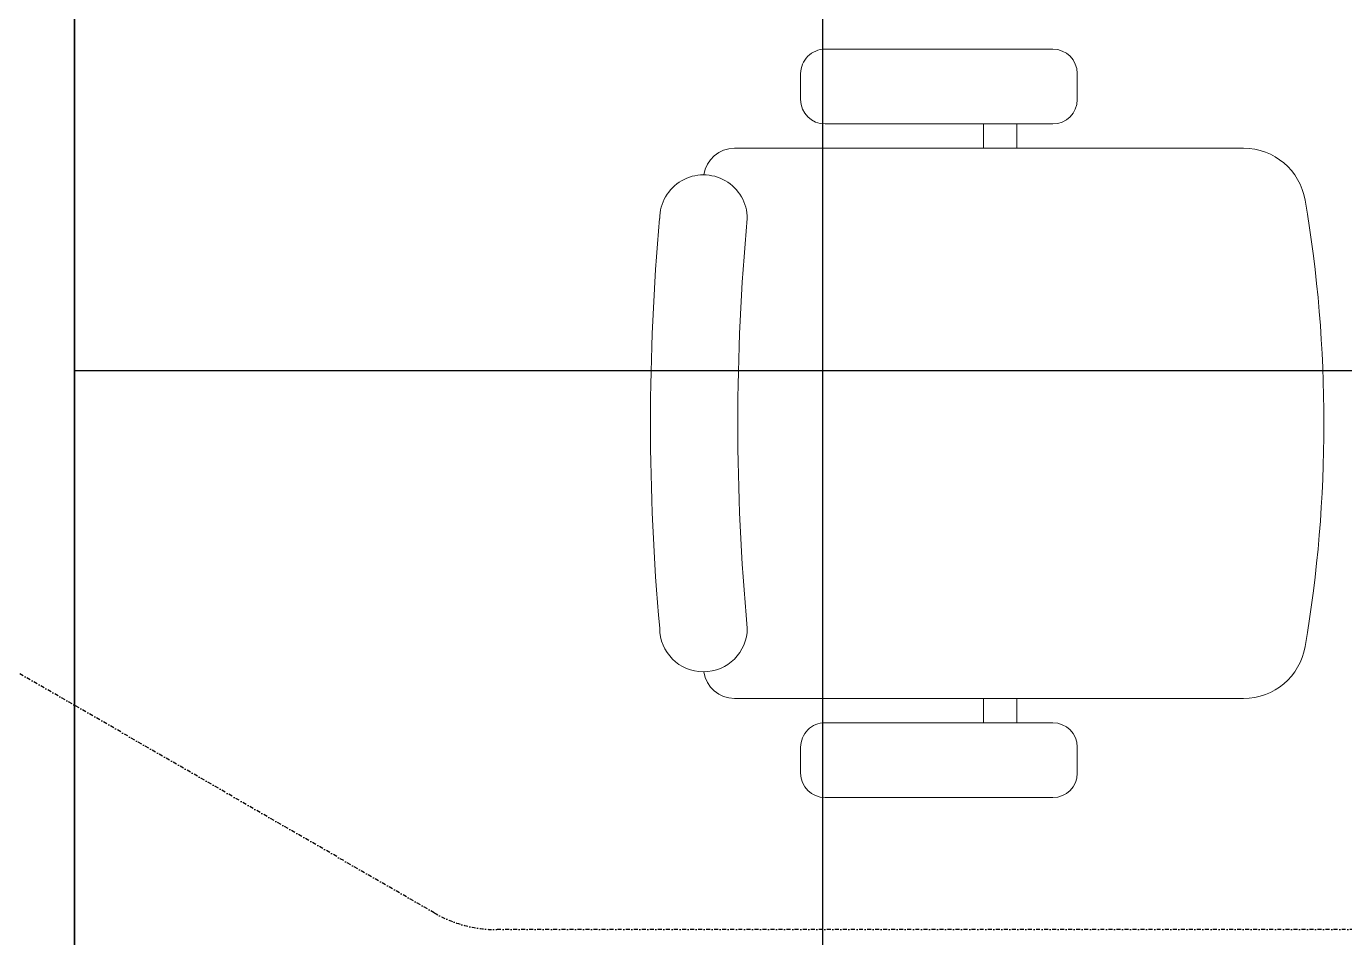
# Model space of a CAD drawing. Extents: x -560814 to 57327, y -29287 to 19916.
# Drawn here: x 44738 to 45794, y -12685 to -11954 of the extents above; entities that cross this region are included whole.
import ezdxf

# ---------------------------------------------------------------- set-up
doc = ezdxf.new("R2010")
doc.units = 0
doc.header["$LTSCALE"] = 0.25
doc.linetypes.add('DASHDOT', pattern=[25.4, 12.7, -6.35, 0, -6.35])
doc.layers.add('01-First Floor$0$FALSE CEILING', color=251, linetype='Continuous')
doc.layers.add('01-First Floor$0$X-WHITE glass', color=255, linetype='Continuous')
for name, color, linetype, lineweight in [('01-First Floor$0$LOADING', 253, 'Continuous', 5), ('01-First Floor$0$NEW Wall', 166, 'Continuous', 5), ('01-First Floor$0$Walls', 251, 'Continuous', 5), ('E-LITE-CLNG-CNDT', 6, 'DASHDOT', 35), ('T-DATA-CLNG-COND', 51, 'DASHDOT', 25)]:
    doc.layers.add(name, color=color, linetype=linetype, lineweight=lineweight)

# ---------------------------------------------------------------- blocks, each defined once
blk = doc.blocks.new('*X241')
at = {"color": 0}
for p, q in [((5, 3), (5, 3)), ((5, 3), (5, 3)), ((5, 3), (5, 3)), ((5, 3), (5, 3)), ((5, 3), (5, 3)), ((5, 3), (5, 3)), ((5, 3), (5, 3)), ((5, 3), (5, 3)), ((5, 3), (5, 3)), ((5, 3), (5, 3)), ((5, 3), (5, 3)), ((5, 3), (5, 3)), ((5, 3), (5, 3)), ((5, 3), (5, 3)), ((5, 3), (5, 3)), ((5, 3), (5, 3)), ((5, 3), (5, 3)), ((5, 3), (5, 3)), ((5, 3), (5, 3)), ((5, 3), (5, 3)), ((5, 3), (5, 3)), ((5, 3), (5, 3)), ((5, 3), (5, 3)), ((5, 3), (5, 3)), ((5, 3), (5, 3)), ((5, 3), (5, 3)), ((5, 3), (5, 3)), ((5, 3), (5, 3)), ((5, 3), (5, 3)), ((5, 3), (5, 3)), ((5, 3), (5, 3)), ((5, 3), (5, 3)), ((5, 3), (5, 3)), ((5, 3), (5, 3)), ((5, 3), (5, 3)), ((5, 3), (5, 3)), ((5, 3), (5, 3)), ((5, 3), (5, 3)), ((5, 3), (5, 3)), ((5, 3), (5, 3)), ((5, 3), (5, 3)), ((5, 3), (5, 3)), ((5, 3), (5, 3)), ((5, 3), (5, 3)), ((5, 3), (5, 3)), ((5, 3), (5, 3)), ((5, 3), (5, 3)), ((5, 3), (5, 3)), ((5, 3), (5, 3)), ((5, 3), (5, 3)), ((5, 3), (5, 3)), ((5, 3), (5, 3)), ((5, 3), (5, 3)), ((5, 3), (5, 3)), ((5, 3), (5, 3)), ((5, 3), (5, 3)), ((5, 3), (5, 3)), ((5, 3), (5, 3)), ((5, 3), (5, 3)), ((5, 3), (5, 3)), ((5, 3), (5, 3)), ((5, 3), (5, 3)), ((5, 3), (5, 3)), ((5, 3), (5, 3)), ((5, 3), (5, 3)), ((5, 3), (5, 3)), ((6, 3), (5, 3)), ((5, 3), (5, 3)), ((6, 3), (5, 3)), ((5, 3), (5, 3)), ((6, 3), (5, 3)), ((5, 3), (5, 3)), ((6, 3), (5, 3)), ((5, 3), (5, 3)), ((5, 3), (5, 3)), ((5, 3), (5, 3)), ((5, 3), (5, 3)), ((5, 3), (5, 3)), ((5, 3), (5, 3)), ((5, 3), (5, 3)), ((5, 3), (5, 3)), ((5, 3), (5, 3)), ((5, 3), (5, 3)), ((5, 3), (5, 3)), ((5, 3), (5, 3)), ((5, 3), (5, 3)), ((5, 3), (5, 3)), ((5, 3), (5, 3)), ((5, 3), (5, 3)), ((5, 3), (5, 3)), ((5, 3), (5, 3)), ((5, 3), (5, 3)), ((5, 3), (5, 3)), ((5, 3), (5, 3)), ((5, 3), (5, 3)), ((5, 3), (5, 3)), ((6, 3), (6, 3)), ((6, 3), (6, 3)), ((6, 3), (6, 3)), ((6, 3), (6, 3)), ((6, 3), (6, 3)), ((6, 3), (6, 3)), ((6, 3), (6, 3)), ((6, 3), (6, 3)), ((6, 3), (6, 3)), ((6, 3), (6, 3)), ((6, 3), (6, 3)), ((6, 3), (6, 3)), ((6, 3), (6, 3)), ((6, 3), (6, 3)), ((6, 3), (6, 3)), ((6, 3), (6, 3)), ((6, 3), (6, 3)), ((6, 3), (6, 3)), ((6, 3), (6, 3)), ((6, 3), (6, 3)), ((6, 3), (6, 3)), ((6, 3), (6, 3)), ((6, 3), (6, 3)), ((6, 3), (6, 3)), ((6, 3), (6, 3)), ((6, 3), (6, 3)), ((6, 3), (6, 3)), ((6, 3), (6, 3)), ((6, 3), (6, 3)), ((6, 3), (6, 3)), ((6, 3), (6, 3)), ((6, 3), (6, 3)), ((6, 3), (6, 3)), ((6, 3), (6, 3)), ((6, 3), (6, 3)), ((6, 3), (6, 3)), ((6, 3), (6, 3)), ((6, 3), (6, 3)), ((6, 3), (6, 3)), ((6, 3), (6, 3)), ((6, 3), (6, 3)), ((6, 3), (6, 3)), ((6, 3), (6, 3)), ((6, 3), (6, 3)), ((6, 3), (6, 3)), ((6, 3), (6, 3)), ((6, 3), (6, 3)), ((6, 3), (6, 3)), ((6, 3), (6, 3)), ((6, 3), (6, 3)), ((6, 3), (6, 3)), ((6, 3), (6, 3)), ((6, 3), (6, 3)), ((6, 3), (6, 3)), ((6, 3), (6, 3)), ((6, 3), (6, 3)), ((6, 3), (6, 3)), ((6, 3), (6, 3)), ((6, 3), (6, 3)), ((6, 3), (6, 3)), ((6, 3), (6, 3)), ((6, 3), (6, 3)), ((6, 3), (6, 3)), ((6, 3), (6, 3)), ((6, 3), (6, 3)), ((6, 3), (6, 3)), ((6, 3), (6, 3)), ((6, 3), (6, 3)), ((6, 3), (6, 3)), ((6, 3), (6, 3)), ((6, 3), (6, 3)), ((6, 3), (6, 3)), ((6, 3), (6, 3)), ((6, 3), (6, 3)), ((6, 3), (6, 3)), ((6, 3), (6, 3)), ((6, 3), (6, 3)), ((6, 3), (6, 3)), ((6, 3), (6, 3)), ((6, 3), (6, 3)), ((6, 3), (6, 3)), ((6, 3), (6, 3)), ((6, 3), (6, 3)), ((6, 3), (6, 3)), ((6, 3), (6, 3)), ((6, 3), (6, 3)), ((6, 3), (6, 3)), ((6, 3), (6, 3)), ((6, 3), (6, 3)), ((6, 3), (6, 3)), ((6, 3), (6, 3)), ((6, 3), (6, 3)), ((6, 3), (6, 3)), ((6, 3), (6, 3)), ((6, 3), (6, 3)), ((6, 3), (6, 3)), ((6, 3), (6, 3)), ((6, 3), (6, 3)), ((6, 3), (6, 3)), ((6, 3), (6, 3)), ((6, 3), (6, 3)), ((6, 3), (6, 3)), ((6, 3), (6, 3)), ((6, 3), (6, 3)), ((6, 3), (6, 3)), ((6, 3), (6, 3)), ((6, 3), (6, 3)), ((6, 3), (6, 3)), ((6, 3), (6, 3)), ((6, 3), (6, 3)), ((6, 3), (6, 3)), ((6, 3), (6, 3)), ((6, 3), (6, 3)), ((6, 3), (6, 3)), ((6, 3), (6, 3)), ((6, 3), (6, 3)), ((6, 3), (6, 3)), ((6, 3), (6, 3)), ((6, 3), (6, 3)), ((6, 3), (6, 3)), ((6, 3), (6, 3)), ((6, 3), (6, 3)), ((6, 3), (6, 3)), ((6, 3), (6, 3)), ((6, 3), (6, 3)), ((6, 3), (6, 3)), ((6, 3), (6, 3)), ((6, 3), (6, 3)), ((6, 3), (6, 3)), ((6, 3), (6, 3)), ((6, 3), (6, 3)), ((6, 3), (6, 3)), ((6, 3), (6, 3)), ((6, 3), (6, 3)), ((6, 3), (6, 3)), ((6, 3), (6, 3)), ((6, 3), (6, 3)), ((6, 3), (6, 3)), ((6, 3), (6, 3)), ((6, 3), (6, 3)), ((6, 3), (6, 3)), ((6, 3), (6, 3)), ((6, 3), (6, 3)), ((6, 3), (6, 3)), ((6, 3), (6, 3)), ((6, 3), (6, 3)), ((6, 3), (6, 3)), ((6, 3), (6, 3)), ((6, 3), (6, 3)), ((6, 3), (6, 3)), ((6, 3), (6, 3)), ((6, 3), (6, 3)), ((6, 3), (6, 3)), ((6, 3), (6, 3)), ((6, 3), (6, 3)), ((6, 3), (6, 3)), ((6, 3), (6, 3)), ((6, 3), (6, 3)), ((6, 3), (6, 3)), ((6, 3), (6, 3)), ((6, 3), (6, 3)), ((6, 3), (6, 3)), ((6, 3), (6, 3)), ((6, 3), (6, 3)), ((6, 3), (6, 3)), ((6, 3), (6, 3)), ((6, 3), (6, 3)), ((6, 3), (6, 3)), ((6, 3), (6, 3)), ((6, 3), (6, 3)), ((6, 3), (6, 3)), ((6, 3), (6, 3)), ((6, 3), (6, 3)), ((6, 3), (6, 3)), ((6, 3), (6, 3)), ((6, 3), (6, 3)), ((6, 3), (6, 3)), ((6, 3), (6, 3)), ((6, 3), (6, 3)), ((6, 3), (6, 3)), ((6, 3), (6, 3)), ((6, 3), (6, 3)), ((6, 3), (6, 3)), ((6, 3), (6, 3)), ((6, 3), (6, 3)), ((6, 3), (6, 3)), ((6, 3), (6, 3)), ((6, 3), (6, 3)), ((6, 3), (6, 3)), ((6, 3), (6, 3)), ((6, 3), (6, 3)), ((6, 3), (6, 3)), ((6, 3), (6, 3)), ((6, 3), (6, 3)), ((6, 3), (6, 3)), ((6, 3), (6, 3)), ((6, 3), (6, 3)), ((6, 3), (6, 3)), ((6, 3), (6, 3)), ((6, 3), (6, 3)), ((6, 3), (6, 3)), ((6, 3), (6, 3)), ((6, 3), (6, 3)), ((6, 3), (6, 3)), ((6, 3), (5, 3)), ((6, 3), (5, 3)), ((6, 3), (5, 3)), ((6, 3), (5, 3)), ((6, 3), (5, 3)), ((6, 3), (6, 3)), ((6, 3), (6, 3)), ((6, 3), (6, 3)), ((6, 3), (6, 3)), ((6, 3), (6, 3)), ((6, 3), (6, 3)), ((6, 3), (6, 3)), ((6, 3), (6, 3)), ((6, 3), (6, 3)), ((6, 3), (6, 3)), ((6, 3), (6, 3)), ((6, 3), (6, 3)), ((6, 3), (6, 3)), ((6, 3), (6, 3)), ((6, 3), (6, 3)), ((6, 3), (6, 3)), ((6, 3), (6, 3)), ((6, 3), (6, 3)), ((6, 3), (6, 3)), ((6, 3), (6, 3)), ((6, 3), (6, 3)), ((6, 3), (6, 3)), ((6, 3), (6, 3)), ((6, 3), (6, 3)), ((6, 3), (6, 3)), ((6, 3), (6, 3)), ((6, 3), (6, 3)), ((6, 3), (6, 3)), ((6, 3), (6, 3)), ((6, 3), (6, 3)), ((6, 3), (6, 3)), ((6, 3), (6, 3)), ((6, 3), (6, 3)), ((6, 3), (6, 3)), ((6, 3), (6, 3)), ((6, 3), (6, 3)), ((6, 3), (6, 3)), ((6, 3), (6, 3)), ((6, 3), (6, 3)), ((6, 3), (6, 3)), ((6, 3), (6, 3)), ((6, 3), (6, 3)), ((6, 3), (6, 3)), ((6, 3), (6, 3)), ((6, 3), (6, 3)), ((6, 3), (6, 3)), ((6, 3), (6, 3)), ((6, 3), (6, 3)), ((6, 3), (6, 3)), ((6, 3), (6, 3)), ((6, 3), (6, 3)), ((6, 3), (6, 3)), ((6, 3), (6, 3)), ((6, 3), (6, 3)), ((6, 3), (6, 3)), ((6, 3), (6, 3)), ((6, 3), (6, 3)), ((6, 3), (6, 3)), ((6, 3), (6, 3)), ((6, 3), (6, 3)), ((6, 3), (6, 3)), ((6, 3), (6, 3)), ((6, 3), (6, 3)), ((6, 3), (6, 3)), ((6, 3), (6, 3)), ((6, 3), (6, 3)), ((6, 3), (6, 3)), ((6, 3), (6, 3)), ((6, 3), (6, 3)), ((6, 3), (6, 3)), ((6, 3), (6, 3)), ((6, 3), (6, 3)), ((6, 3), (6, 3)), ((6, 3), (6, 3)), ((6, 3), (6, 3)), ((6, 3), (6, 3)), ((6, 3), (6, 3)), ((6, 3), (6, 3)), ((6, 3), (6, 3)), ((6, 3), (6, 3)), ((6, 3), (6, 3)), ((6, 3), (6, 3)), ((6, 3), (6, 3)), ((6, 3), (6, 3)), ((6, 3), (6, 3)), ((6, 3), (6, 3)), ((6, 3), (6, 3)), ((6, 3), (6, 3)), ((6, 3), (6, 3)), ((6, 3), (6, 3)), ((6, 3), (6, 3)), ((6, 3), (6, 3)), ((6, 3), (6, 3)), ((6, 3), (6, 3)), ((6, 3), (6, 3)), ((6, 3), (6, 3)), ((6, 3), (6, 3)), ((6, 3), (6, 3)), ((6, 3), (6, 3)), ((6, 3), (6, 3)), ((6, 3), (6, 3)), ((6, 3), (6, 3)), ((6, 3), (6, 3)), ((6, 3), (6, 3)), ((6, 3), (6, 3)), ((6, 3), (6, 3)), ((6, 3), (6, 3)), ((6, 3), (6, 3)), ((6, 3), (6, 3)), ((6, 3), (6, 3)), ((6, 3), (6, 3)), ((6, 3), (6, 3)), ((6, 3), (6, 3)), ((6, 3), (6, 3)), ((6, 3), (6, 3)), ((6, 3), (6, 3)), ((6, 3), (6, 3)), ((6, 3), (6, 3)), ((6, 3), (6, 3)), ((6, 3), (6, 3)), ((6, 3), (6, 3)), ((6, 3), (6, 3)), ((6, 3), (6, 3)), ((6, 3), (6, 3)), ((6, 3), (6, 3)), ((6, 3), (6, 3)), ((6, 3), (6, 3)), ((6, 3), (6, 3)), ((6, 3), (6, 3)), ((6, 3), (6, 3)), ((6, 3), (6, 3)), ((6, 3), (6, 3)), ((6, 3), (6, 3)), ((6, 3), (6, 3)), ((6, 3), (6, 3)), ((6, 3), (6, 3)), ((6, 3), (6, 3)), ((6, 3), (6, 3)), ((6, 3), (6, 3)), ((6, 3), (6, 3)), ((6, 3), (6, 3)), ((6, 3), (6, 3)), ((6, 3), (6, 3)), ((6, 3), (6, 3)), ((6, 3), (6, 3)), ((6, 3), (6, 3)), ((6, 3), (6, 3)), ((6, 3), (6, 3)), ((6, 3), (6, 3)), ((6, 3), (6, 3)), ((6, 3), (6, 3)), ((6, 3), (6, 3)), ((6, 3), (6, 3)), ((6, 3), (6, 3)), ((6, 3), (6, 3)), ((6, 3), (6, 3)), ((6, 3), (6, 3)), ((6, 3), (6, 3)), ((6, 3), (6, 3)), ((6, 3), (6, 3)), ((6, 3), (6, 3)), ((6, 3), (6, 3)), ((6, 3), (6, 3)), ((6, 3), (6, 3)), ((6, 3), (6, 3)), ((6, 3), (6, 3)), ((6, 3), (6, 3)), ((6, 3), (6, 3)), ((6, 3), (6, 3)), ((6, 3), (6, 3)), ((6, 3), (6, 3)), ((6, 3), (6, 3)), ((6, 3), (6, 3)), ((6, 3), (6, 3)), ((6, 3), (6, 3)), ((6, 3), (6, 3)), ((6, 3), (6, 3)), ((6, 3), (6, 3)), ((6, 3), (6, 3)), ((6, 3), (6, 3)), ((6, 3), (6, 3)), ((6, 3), (6, 3)), ((6, 3), (6, 3)), ((6, 3), (6, 3)), ((6, 3), (6, 3)), ((6, 3), (6, 3)), ((6, 3), (6, 3)), ((6, 3), (6, 3)), ((6, 3), (6, 3)), ((6, 3), (6, 3)), ((6, 3), (6, 3)), ((6, 3), (6, 3)), ((6, 3), (6, 3)), ((6, 3), (6, 3)), ((6, 3), (6, 3)), ((6, 3), (6, 3)), ((6, 3), (6, 3)), ((6, 3), (6, 3)), ((6, 3), (6, 3)), ((6, 3), (6, 3)), ((6, 3), (6, 3)), ((6, 3), (6, 3)), ((6, 3), (6, 3)), ((6, 3), (6, 3)), ((6, 3), (6, 3)), ((6, 3), (6, 3)), ((6, 3), (6, 3)), ((6, 3), (6, 3)), ((6, 3), (6, 3)), ((6, 3), (6, 3)), ((6, 3), (6, 3)), ((6, 3), (6, 3)), ((6, 3), (6, 3)), ((6, 3), (6, 3)), ((6, 3), (6, 3)), ((6, 3), (6, 3)), ((6, 3), (6, 3)), ((6, 3), (6, 3)), ((6, 3), (6, 3)), ((6, 3), (6, 3)), ((6, 3), (6, 3)), ((6, 3), (6, 3)), ((6, 3), (6, 3)), ((6, 3), (6, 3)), ((6, 3), (6, 3)), ((6, 3), (6, 3)), ((6, 3), (6, 3)), ((6, 3), (6, 3)), ((6, 3), (6, 3)), ((6, 3), (6, 3)), ((6, 3), (6, 3)), ((6, 3), (6, 3)), ((6, 3), (6, 3)), ((6, 3), (6, 3)), ((6, 3), (6, 3)), ((6, 3), (6, 3)), ((6, 3), (6, 3)), ((6, 3), (6, 3)), ((6, 3), (6, 3)), ((6, 3), (6, 3)), ((6, 3), (6, 3)), ((6, 3), (6, 3)), ((6, 3), (6, 3)), ((6, 3), (6, 3)), ((6, 3), (6, 3)), ((6, 3), (6, 3)), ((6, 3), (6, 3)), ((6, 3), (6, 3)), ((6, 3), (6, 3)), ((6, 3), (6, 3)), ((6, 3), (6, 3)), ((6, 3), (6, 3)), ((6, 3), (6, 3)), ((6, 3), (6, 3)), ((6, 3), (6, 3)), ((6, 3), (6, 3)), ((6, 3), (6, 3)), ((6, 3), (6, 3)), ((6, 3), (6, 3)), ((6, 3), (6, 3)), ((6, 3), (6, 3)), ((6, 3), (6, 3)), ((6, 3), (6, 3)), ((6, 3), (6, 3)), ((6, 3), (6, 3)), ((6, 3), (6, 3)), ((6, 3), (6, 3)), ((6, 3), (6, 3)), ((6, 3), (6, 3)), ((6, 3), (6, 3)), ((6, 3), (6, 3)), ((6, 3), (6, 3)), ((6, 3), (6, 3)), ((6, 3), (6, 3)), ((6, 3), (6, 3)), ((6, 3), (6, 3)), ((6, 3), (6, 3)), ((6, 3), (6, 3)), ((6, 3), (6, 3)), ((6, 3), (6, 3)), ((6, 3), (6, 3)), ((6, 3), (6, 3)), ((6, 3), (6, 3)), ((6, 3), (6, 3)), ((6, 3), (6, 3)), ((6, 3), (6, 3)), ((6, 3), (6, 3)), ((6, 3), (6, 3)), ((6, 3), (6, 3)), ((6, 3), (6, 3)), ((6, 3), (6, 3)), ((6, 3), (6, 3)), ((6, 3), (6, 3)), ((6, 3), (6, 3)), ((6, 3), (6, 3)), ((6, 3), (6, 3)), ((6, 3), (6, 3)), ((6, 3), (6, 3)), ((6, 3), (6, 3)), ((6, 3), (6, 3)), ((6, 3), (6, 3)), ((6, 3), (6, 3)), ((6, 3), (6, 3)), ((6, 3), (6, 3)), ((6, 3), (6, 3)), ((6, 3), (6, 3)), ((6, 3), (6, 3)), ((6, 3), (6, 3)), ((6, 3), (6, 3)), ((6, 3), (6, 3)), ((6, 3), (6, 3)), ((6, 3), (6, 3)), ((6, 3), (6, 3)), ((6, 3), (6, 3)), ((6, 3), (6, 3)), ((6, 3), (6, 3)), ((6, 3), (6, 3))]:
    blk.add_line(p, q, dxfattribs=at)
blk = doc.blocks.new('*X242')
at = {"color": 0}
for p, q in [((13, 1), (13, 1)), ((13, 1), (13, 1)), ((13, 1), (13, 1)), ((13, 1), (13, 1)), ((13, 1), (13, 1)), ((13, 1), (13, 1)), ((13, 1), (13, 1)), ((13, 1), (13, 1)), ((13, 1), (13, 1)), ((13, 1), (13, 1)), ((13, 1), (13, 1)), ((13, 1), (13, 1)), ((13, 1), (13, 1)), ((13, 1), (13, 1)), ((13, 1), (13, 1)), ((13, 1), (14, 1)), ((13, 1), (14, 1)), ((13, 1), (14, 1)), ((13, 1), (13, 1)), ((13, 1), (13, 1)), ((13, 1), (13, 1)), ((13, 1), (13, 1)), ((13, 1), (13, 1)), ((13, 1), (13, 1)), ((13, 1), (13, 1)), ((13, 1), (13, 1)), ((13, 1), (13, 1)), ((13, 1), (13, 1)), ((13, 1), (13, 1)), ((13, 1), (13, 1)), ((13, 1), (13, 1)), ((13, 1), (13, 1)), ((13, 1), (13, 1)), ((13, 1), (13, 1)), ((13, 1), (13, 1)), ((13, 1), (13, 1)), ((13, 1), (13, 1)), ((13, 1), (13, 1)), ((13, 1), (13, 1)), ((13, 1), (13, 1)), ((13, 1), (13, 1)), ((13, 1), (13, 1)), ((13, 1), (13, 1)), ((13, 1), (13, 1)), ((13, 1), (13, 1)), ((13, 1), (13, 1)), ((13, 1), (13, 1)), ((13, 1), (13, 1)), ((13, 1), (13, 1)), ((13, 1), (13, 1)), ((13, 1), (13, 1)), ((13, 1), (13, 1)), ((13, 1), (13, 1)), ((13, 1), (13, 1)), ((13, 1), (13, 1)), ((13, 1), (13, 1)), ((13, 1), (13, 1)), ((13, 1), (13, 1)), ((13, 1), (13, 1)), ((13, 1), (13, 1)), ((13, 1), (13, 1)), ((13, 1), (13, 1)), ((13, 1), (13, 1)), ((13, 1), (13, 1)), ((13, 1), (13, 1)), ((13, 1), (13, 1)), ((13, 1), (13, 1)), ((13, 1), (13, 1)), ((13, 1), (13, 1)), ((13, 1), (13, 1)), ((13, 1), (13, 1)), ((13, 1), (13, 1)), ((13, 1), (13, 1)), ((13, 1), (13, 1)), ((13, 1), (13, 1)), ((13, 1), (13, 1)), ((13, 1), (13, 1)), ((13, 1), (13, 1)), ((13, 1), (13, 1)), ((13, 1), (13, 1)), ((13, 1), (13, 1)), ((13, 1), (13, 1)), ((13, 1), (13, 1)), ((13, 1), (13, 1)), ((13, 1), (13, 1)), ((13, 1), (13, 1)), ((13, 1), (13, 1)), ((13, 1), (13, 1)), ((13, 1), (13, 1)), ((13, 1), (13, 1)), ((13, 1), (13, 1)), ((13, 1), (13, 1)), ((13, 1), (13, 1)), ((13, 1), (13, 1)), ((13, 1), (13, 1)), ((13, 1), (13, 1)), ((13, 1), (13, 1)), ((13, 1), (13, 1)), ((13, 1), (13, 1)), ((13, 1), (13, 1)), ((13, 1), (13, 1)), ((13, 1), (13, 1)), ((13, 1), (13, 1)), ((13, 1), (13, 1)), ((13, 1), (13, 1)), ((13, 1), (13, 1)), ((13, 1), (13, 1)), ((13, 1), (13, 1)), ((13, 1), (13, 1)), ((13, 1), (13, 1)), ((13, 1), (13, 1)), ((13, 1), (13, 1)), ((13, 1), (13, 1)), ((13, 1), (13, 1)), ((13, 1), (13, 1)), ((13, 1), (13, 1)), ((13, 1), (13, 1)), ((13, 1), (13, 1)), ((13, 1), (13, 1)), ((13, 1), (13, 1)), ((13, 1), (13, 1)), ((13, 1), (13, 1)), ((13, 1), (13, 1)), ((13, 1), (14, 1)), ((13, 0), (13, 0)), ((13, 0), (13, 0)), ((13, 0), (13, 0)), ((13, 0), (13, 0)), ((13, 0), (13, 0)), ((13, 0), (13, 0)), ((13, 0), (13, 0)), ((13, 0), (13, 0)), ((13, 0), (13, 0)), ((13, 0), (13, 0)), ((13, 0), (13, 0)), ((13, 0), (13, 0)), ((13, 0), (13, 0)), ((13, 0), (13, 0)), ((13, 0), (13, 0)), ((13, 0), (13, 0)), ((13, 0), (13, 0)), ((13, 0), (13, 0)), ((13, 0), (13, 0)), ((13, 0), (13, 0)), ((13, 0), (13, 0)), ((13, 0), (13, 0)), ((13, 0), (13, 0)), ((13, 0), (13, 0)), ((13, 0), (13, 0)), ((13, 0), (13, 0)), ((13, 0), (13, 0)), ((13, 0), (13, 0)), ((13, 0), (13, 0)), ((13, 0), (13, 0)), ((13, 0), (13, 0)), ((13, 0), (13, 0)), ((13, 0), (13, 0)), ((13, 0), (13, 0)), ((13, 0), (13, 0)), ((13, 0), (13, 0)), ((13, 0), (13, 0)), ((13, 0), (13, 0)), ((13, 0), (13, 0)), ((13, 0), (13, 0)), ((13, 0), (13, 0)), ((13, 0), (13, 0)), ((13, 0), (13, 0)), ((13, 0), (13, 0)), ((13, 0), (13, 0)), ((13, 0), (13, 0)), ((13, 0), (13, 0)), ((13, 0), (13, 0)), ((13, 0), (14, 0)), ((13, 0), (14, 0)), ((13, 0), (13, 0)), ((13, 0), (14, 0)), ((14, 1), (14, 1)), ((14, 1), (14, 1)), ((14, 1), (14, 1)), ((14, 1), (14, 1)), ((14, 1), (14, 1)), ((14, 1), (14, 1)), ((14, 1), (14, 1)), ((14, 1), (14, 1)), ((14, 1), (14, 1)), ((14, 1), (14, 1)), ((14, 1), (14, 1)), ((14, 1), (14, 1)), ((14, 1), (14, 1)), ((14, 1), (14, 1)), ((14, 1), (14, 1)), ((14, 1), (14, 1)), ((14, 1), (14, 1)), ((14, 1), (14, 1)), ((14, 1), (14, 1)), ((14, 1), (14, 1)), ((14, 1), (14, 1)), ((14, 1), (14, 1)), ((14, 1), (14, 1)), ((14, 1), (14, 1)), ((14, 1), (14, 1)), ((14, 1), (14, 1)), ((14, 1), (14, 1)), ((14, 1), (14, 1)), ((14, 1), (14, 1)), ((14, 1), (14, 1)), ((14, 1), (14, 1)), ((14, 1), (14, 1)), ((14, 1), (14, 1)), ((14, 1), (14, 1)), ((14, 1), (14, 1)), ((14, 1), (14, 1)), ((14, 1), (14, 1)), ((14, 1), (14, 1)), ((14, 1), (14, 1)), ((14, 1), (14, 1)), ((14, 1), (14, 1)), ((14, 1), (14, 1)), ((14, 1), (14, 1)), ((14, 1), (14, 1)), ((14, 1), (14, 1)), ((14, 1), (14, 1)), ((14, 1), (14, 1)), ((14, 1), (14, 1)), ((14, 1), (14, 1)), ((14, 1), (14, 1)), ((14, 1), (14, 1)), ((14, 1), (14, 1)), ((14, 1), (14, 1)), ((14, 1), (14, 1)), ((14, 1), (14, 1)), ((14, 1), (14, 1)), ((14, 1), (14, 1)), ((14, 1), (14, 1)), ((14, 1), (14, 1)), ((14, 1), (14, 1)), ((14, 1), (14, 1)), ((14, 1), (14, 1)), ((14, 1), (14, 1)), ((14, 1), (14, 1)), ((14, 1), (14, 1)), ((14, 1), (14, 1)), ((14, 1), (14, 1)), ((14, 1), (14, 1)), ((14, 1), (14, 1)), ((14, 1), (14, 1)), ((14, 1), (14, 1)), ((14, 1), (14, 1)), ((14, 1), (14, 1)), ((14, 1), (14, 1)), ((14, 1), (14, 1)), ((14, 1), (14, 1)), ((14, 1), (14, 1)), ((14, 1), (14, 1)), ((14, 1), (14, 1)), ((14, 1), (14, 1)), ((14, 1), (14, 1)), ((14, 1), (14, 1)), ((14, 1), (14, 1)), ((14, 1), (14, 1)), ((14, 1), (14, 1)), ((14, 1), (14, 1)), ((14, 1), (14, 1)), ((14, 1), (14, 1)), ((14, 1), (14, 1)), ((14, 1), (14, 1)), ((14, 1), (14, 1)), ((14, 1), (14, 1)), ((14, 1), (14, 1)), ((14, 1), (14, 1)), ((14, 0), (14, 0)), ((14, 0), (14, 0)), ((14, 0), (14, 0)), ((14, 0), (14, 0)), ((14, 0), (14, 0)), ((14, 0), (14, 0)), ((14, 0), (14, 0)), ((14, 0), (14, 0)), ((14, 0), (14, 0)), ((14, 0), (14, 0)), ((14, 0), (14, 0)), ((14, 0), (14, 0)), ((14, 0), (14, 0)), ((14, 0), (14, 0)), ((14, 0), (14, 0)), ((14, 0), (14, 0)), ((14, 0), (14, 0)), ((14, 0), (14, 0)), ((14, 0), (14, 0)), ((14, 0), (14, 0)), ((14, 0), (14, 0)), ((14, 0), (14, 0)), ((14, 0), (14, 0)), ((14, 0), (14, 0)), ((14, 0), (14, 0)), ((14, 0), (14, 0)), ((14, 0), (14, 0)), ((14, 0), (14, 0)), ((14, 0), (14, 0)), ((14, 0), (14, 0)), ((14, 0), (14, 0)), ((14, 0), (14, 0)), ((14, 0), (14, 0)), ((14, 0), (14, 0)), ((14, 0), (14, 0)), ((14, 0), (14, 0)), ((14, 0), (14, 0)), ((14, 0), (14, 0)), ((14, 0), (14, 0)), ((14, 0), (14, 0)), ((14, 0), (14, 0)), ((14, 0), (14, 0)), ((14, 0), (14, 0)), ((14, 0), (14, 0)), ((14, 0), (14, 0)), ((14, 0), (14, 0)), ((14, 0), (14, 0)), ((14, 0), (14, 0)), ((13, 0), (13, 0)), ((13, 0), (14, 0)), ((13, 0), (13, 0)), ((13, 0), (14, 0)), ((13, 0), (13, 0)), ((13, 0), (14, 0)), ((13, 0), (13, 0)), ((13, 0), (13, 0)), ((13, 0), (13, 0)), ((13, 0), (13, 0)), ((13, 0), (14, 0)), ((13, 0), (13, 0)), ((13, 0), (14, 0)), ((13, 0), (13, 0)), ((13, 0), (14, 0)), ((13, 0), (13, 0)), ((13, 0), (14, 0)), ((13, 0), (13, 0)), ((13, 0), (14, 0)), ((13, 0), (13, 0)), ((13, 0), (14, 0)), ((13, 0), (13, 0)), ((13, 0), (14, 0)), ((13, 0), (13, 0)), ((13, 0), (13, 0)), ((13, 0), (13, 0)), ((13, 0), (14, 0)), ((13, 0), (13, 0)), ((13, 0), (14, 0)), ((13, 0), (13, 0)), ((13, 0), (14, 0)), ((13, 0), (13, 0)), ((13, 0), (14, 0)), ((13, 0), (13, 0)), ((13, 0), (13, 0)), ((13, 0), (13, 0)), ((13, 0), (13, 0)), ((13, 0), (13, 0)), ((13, 0), (13, 0)), ((13, 0), (13, 0)), ((13, 0), (13, 0)), ((13, 0), (13, 0)), ((13, 0), (13, 0)), ((13, 0), (13, 0)), ((13, 0), (13, 0)), ((13, 0), (13, 0)), ((13, 0), (13, 0)), ((13, 0), (13, 0)), ((13, 0), (13, 0)), ((13, 0), (13, 0)), ((13, 0), (13, 0)), ((13, 0), (13, 0)), ((13, 0), (13, 0)), ((13, 0), (13, 0)), ((13, 0), (13, 0)), ((13, 0), (13, 0)), ((13, 0), (13, 0)), ((13, 0), (13, 0)), ((13, 0), (13, 0)), ((13, 0), (13, 0)), ((13, 0), (13, 0)), ((13, 0), (13, 0)), ((13, 0), (13, 0)), ((13, 0), (13, 0)), ((13, -1), (13, -1)), ((13, -1), (13, -1)), ((13, -1), (13, -1)), ((13, -1), (13, -1)), ((13, -1), (13, -1)), ((13, -1), (14, -1)), ((13, -1), (13, -1)), ((14, 0), (14, 0)), ((14, 0), (14, 0)), ((14, 0), (14, 0)), ((14, 0), (14, 0)), ((14, 0), (14, 0)), ((14, 0), (14, 0)), ((14, 0), (14, 0)), ((14, 0), (14, 0)), ((14, 0), (14, 0)), ((14, 0), (14, 0)), ((14, 0), (14, 0)), ((14, 0), (14, 0)), ((14, 0), (14, 0)), ((14, 0), (14, 0)), ((14, 0), (14, 0)), ((13, 0), (14, 0)), ((14, 0), (14, 0)), ((14, 0), (14, 0)), ((14, 0), (14, 0)), ((14, 0), (14, 0)), ((14, 0), (14, 0)), ((14, 0), (14, 0)), ((14, 0), (14, 0)), ((14, 0), (14, 0)), ((14, 0), (14, 0)), ((14, 0), (14, 0)), ((14, 0), (14, 0)), ((14, 0), (14, 0)), ((14, 0), (14, 0)), ((14, 0), (14, 0)), ((14, 0), (14, 0)), ((14, 0), (14, 0)), ((14, 0), (14, 0)), ((14, 0), (14, 0)), ((14, 0), (14, 0)), ((14, 0), (14, 0)), ((14, 0), (14, 0)), ((14, 0), (14, 0)), ((14, 0), (14, 0)), ((14, 0), (14, 0)), ((14, 0), (14, 0)), ((14, 0), (14, 0)), ((14, 0), (14, 0)), ((14, 0), (14, 0)), ((14, 0), (14, 0)), ((14, 0), (14, 0)), ((14, 0), (14, 0)), ((14, 0), (14, 0)), ((14, 0), (14, 0)), ((14, 0), (14, 0)), ((14, -1), (14, -1)), ((14, -1), (14, -1)), ((14, -1), (14, -1)), ((14, -1), (14, -1)), ((14, -1), (14, -1))]:
    blk.add_line(p, q, dxfattribs=at)
blk = doc.blocks.new('01-First Floor$0$GF21018-P')
at = {"color": 0}
for p, q in [((-0.2207, 0.4756), (-0.2207, 0.0675)), ((0.2205, 0.4756), (0.2205, 0.0675)), ((-0.2806, 0.3422), (-0.2598, 0.3422)), ((0.2596, 0.3422), (0.2804, 0.3422)), ((-0.3002, 0.3226), (-0.3002, 0.14)), ((-0.2402, 0.3226), (-0.2402, 0.14)), ((0.24, 0.3226), (0.24, 0.14)), ((0.3, 0.3226), (0.3, 0.14)), ((-0.2402, 0.2937), (-0.2207, 0.2937)), ((0.2205, 0.2937), (0.24, 0.2937)), ((-0.2402, 0.2671), (-0.2207, 0.2671)), ((0.2205, 0.2671), (0.24, 0.2671)), ((-0.2806, 0.1204), (-0.2598, 0.1204)), ((0.2596, 0.1204), (0.2804, 0.1204))]:
    blk.add_line(p, q, dxfattribs=at)
for points in [[(0.24, 0.2937), (0.24, 0.2937), (0.24, 0.2937), (0.24, 0.2937), (0.24, 0.2937), (0.24, 0.2937), (0.24, 0.2937), (0.24, 0.2937), (0.24, 0.2937), (0.24, 0.2937), (0.24, 0.2937), (0.24, 0.2937), (0.24, 0.2937), (0.24, 0.2937), (0.24, 0.2937), (0.24, 0.2937), (0.24, 0.2937), (0.24, 0.2937), (0.24, 0.2937), (0.24, 0.2937), (0.24, 0.2937), (0.24, 0.2937), (0.24, 0.2937), (0.24, 0.2937), (0.24, 0.2937), (0.24, 0.2937), (0.24, 0.2937), (0.24, 0.2937), (0.24, 0.2937), (0.24, 0.2937), (0.24, 0.2937), (0.24, 0.2937), (0.24, 0.2937), (0.24, 0.2937), (0.24, 0.2937), (0.24, 0.2937), (0.24, 0.2937), (0.24, 0.2937), (0.24, 0.2937), (0.24, 0.2937), (0.24, 0.2937), (0.24, 0.2937), (0.24, 0.2937), (0.24, 0.2937), (0.24, 0.2937), (0.24, 0.2937), (0.24, 0.2937), (0.24, 0.2937), (0.24, 0.2937), (0.24, 0.2937), (0.24, 0.2937), (0.24, 0.2937), (0.24, 0.2937), (0.24, 0.2937), (0.24, 0.2937), (0.24, 0.2937), (0.24, 0.2937), (0.24, 0.2937), (0.24, 0.2937), (0.24, 0.2937), (0.24, 0.2937), (0.24, 0.2937), (0.24, 0.2937), (0.24, 0.2937), (0.24, 0.2937), (0.24, 0.2937), (0.24, 0.2937), (0.24, 0.2937), (0.24, 0.2937), (0.24, 0.2937), (0.24, 0.2937), (0.24, 0.2937), (0.24, 0.2937), (0.24, 0.2937), (0.24, 0.2937), (0.24, 0.2937), (0.24, 0.2937), (0.24, 0.2937), (0.24, 0.2937), (0.24, 0.2937), (0.24, 0.2937), (0.24, 0.2937), (0.24, 0.2937), (0.24, 0.2937), (0.24, 0.2937), (0.24, 0.2937), (0.24, 0.2937), (0.24, 0.2937), (0.24, 0.2937), (0.24, 0.2937), (0.24, 0.2937), (0.24, 0.2937), (0.24, 0.2937), (0.24, 0.2937), (0.24, 0.2937), (0.24, 0.2937), (0.24, 0.2937), (0.24, 0.2937), (0.24, 0.2937), (0.24, 0.2937), (0.24, 0.2937), (0.24, 0.2937), (0.24, 0.2937), (0.24, 0.2937), (0.24, 0.2937), (0.24, 0.2937), (0.24, 0.2937), (0.24, 0.2937), (0.24, 0.2937), (0.24, 0.2937), (0.24, 0.2937), (0.24, 0.2937), (0.24, 0.2937), (0.24, 0.2937), (0.24, 0.2937), (0.24, 0.2937), (0.24, 0.2937), (0.24, 0.2937), (0.24, 0.2937), (0.24, 0.2937), (0.24, 0.2937), (0.24, 0.2937), (0.24, 0.2937), (0.24, 0.2937), (0.24, 0.2937), (0.24, 0.2937), (0.24, 0.2937), (0.24, 0.2937), (0.24, 0.2937), (0.24, 0.2937), (0.24, 0.2937), (0.24, 0.2937), (0.24, 0.2937), (0.24, 0.2937), (0.24, 0.2937), (0.24, 0.2937), (0.24, 0.2937), (0.24, 0.2937), (0.24, 0.2937), (0.24, 0.2937), (0.24, 0.2937), (0.24, 0.2937), (0.24, 0.2937), (0.24, 0.2937), (0.24, 0.2937), (0.24, 0.2937), (0.24, 0.2937), (0.24, 0.2937), (0.24, 0.2937), (0.24, 0.2937), (0.24, 0.2937), (0.24, 0.2937), (0.24, 0.2937), (0.24, 0.2937), (0.24, 0.2937), (0.24, 0.2937), (0.24, 0.2937), (0.24, 0.2937), (0.24, 0.2937), (0.24, 0.2937), (0.24, 0.2937), (0.24, 0.2937), (0.24, 0.2937), (0.24, 0.2937), (0.24, 0.2937), (0.24, 0.2937), (0.24, 0.2937), (0.24, 0.2937), (0.24, 0.2937), (0.24, 0.2937), (0.24, 0.2937), (0.24, 0.2937), (0.24, 0.2937), (0.24, 0.2937), (0.24, 0.2937), (0.24, 0.2937), (0.24, 0.2937), (0.24, 0.2937), (0.24, 0.2937), (0.24, 0.2937), (0.24, 0.2937), (0.24, 0.2937), (0.24, 0.2937), (0.24, 0.2937), (0.24, 0.2937), (0.24, 0.2937), (0.24, 0.2937), (0.24, 0.2937), (0.24, 0.2937), (0.24, 0.2937), (0.24, 0.2937), (0.24, 0.2937), (0.24, 0.2937), (0.24, 0.2937), (0.24, 0.2937), (0.24, 0.2937), (0.24, 0.2937), (0.24, 0.2937), (0.24, 0.2937), (0.24, 0.2937), (0.24, 0.2937), (0.24, 0.2937), (0.24, 0.2937), (0.24, 0.2937), (0.24, 0.2937), (0.24, 0.2937), (0.24, 0.2937), (0.24, 0.2937), (0.24, 0.2937), (0.24, 0.2937), (0.24, 0.2937), (0.24, 0.2937), (0.24, 0.2937), (0.24, 0.2937), (0.24, 0.2937), (0.24, 0.2937), (0.24, 0.2937), (0.24, 0.2937), (0.24, 0.2937), (0.24, 0.2937), (0.24, 0.2937), (0.24, 0.2937), (0.24, 0.2937), (0.24, 0.2937), (0.24, 0.2937), (0.24, 0.2937), (0.24, 0.2937), (0.24, 0.2937), (0.24, 0.2937), (0.24, 0.2937), (0.24, 0.2937), (0.24, 0.2937), (0.24, 0.2937), (0.24, 0.2937), (0.24, 0.2937), (0.24, 0.2937), (0.24, 0.2937), (0.24, 0.2937), (0.24, 0.2937), (0.24, 0.2937), (0.24, 0.2937), (0.24, 0.2937), (0.24, 0.2937), (0.24, 0.2937), (0.24, 0.2937), (0.24, 0.2937), (0.24, 0.2937), (0.24, 0.2937), (0.24, 0.2937), (0.24, 0.2937), (0.24, 0.2937), (0.24, 0.2937), (0.24, 0.2937), (0.24, 0.2937), (0.24, 0.2937), (0.24, 0.2937), (0.24, 0.2937), (0.24, 0.2937), (0.24, 0.2937), (0.24, 0.2937), (0.24, 0.2937), (0.24, 0.2937), (0.24, 0.2937), (0.24, 0.2937), (0.24, 0.2937), (0.24, 0.2937), (0.24, 0.2937), (0.24, 0.2937), (0.24, 0.2937), (0.24, 0.2937), (0.24, 0.2937), (0.24, 0.2937), (0.24, 0.2937), (0.24, 0.2937), (0.24, 0.2937), (0.24, 0.2937), (0.24, 0.2937)], [(0.24, 0.2937), (0.24, 0.2937), (0.24, 0.2937), (0.24, 0.2937), (0.24, 0.2937), (0.24, 0.2937), (0.24, 0.2937), (0.24, 0.2937), (0.24, 0.2937), (0.24, 0.2937), (0.24, 0.2937), (0.24, 0.2937), (0.24, 0.2937), (0.24, 0.2937), (0.24, 0.2937), (0.24, 0.2937), (0.24, 0.2937), (0.24, 0.2937), (0.24, 0.2937), (0.24, 0.2937), (0.24, 0.2937), (0.24, 0.2937), (0.24, 0.2937), (0.24, 0.2937), (0.24, 0.2937), (0.24, 0.2937), (0.24, 0.2937), (0.24, 0.2937), (0.24, 0.2937), (0.24, 0.2937), (0.24, 0.2937), (0.24, 0.2937), (0.24, 0.2937), (0.24, 0.2937), (0.24, 0.2937), (0.24, 0.2937), (0.24, 0.2937), (0.24, 0.2937), (0.24, 0.2937), (0.24, 0.2937), (0.24, 0.2937), (0.24, 0.2937), (0.24, 0.2937), (0.24, 0.2937), (0.24, 0.2937), (0.24, 0.2937), (0.24, 0.2937), (0.24, 0.2937), (0.24, 0.2937), (0.24, 0.2937), (0.24, 0.2937), (0.24, 0.2937), (0.24, 0.2937), (0.24, 0.2937), (0.24, 0.2937), (0.24, 0.2937), (0.24, 0.2937), (0.24, 0.2937), (0.24, 0.2937), (0.24, 0.2937), (0.24, 0.2937), (0.24, 0.2937), (0.24, 0.2937), (0.24, 0.2937), (0.24, 0.2937), (0.24, 0.2937), (0.24, 0.2937), (0.24, 0.2937), (0.24, 0.2937), (0.24, 0.2937), (0.24, 0.2937), (0.24, 0.2937), (0.24, 0.2937), (0.24, 0.2937), (0.24, 0.2937), (0.24, 0.2937), (0.24, 0.2937), (0.24, 0.2937), (0.24, 0.2937), (0.24, 0.2937), (0.24, 0.2937), (0.24, 0.2937), (0.24, 0.2937), (0.24, 0.2937), (0.24, 0.2937), (0.24, 0.2937), (0.24, 0.2937), (0.24, 0.2937), (0.24, 0.2937), (0.24, 0.2937), (0.24, 0.2937), (0.24, 0.2937), (0.24, 0.2937), (0.24, 0.2937), (0.24, 0.2937), (0.24, 0.2937), (0.24, 0.2937), (0.24, 0.2937), (0.24, 0.2937), (0.24, 0.2937), (0.24, 0.2937), (0.24, 0.2937), (0.24, 0.2937), (0.24, 0.2937), (0.24, 0.2937), (0.24, 0.2937), (0.24, 0.2937), (0.24, 0.2937), (0.24, 0.2937), (0.24, 0.2937), (0.24, 0.2937), (0.24, 0.2937), (0.24, 0.2937), (0.24, 0.2937), (0.24, 0.2937), (0.24, 0.2937), (0.24, 0.2937), (0.24, 0.2937), (0.24, 0.2937), (0.24, 0.2937), (0.24, 0.2937), (0.24, 0.2937), (0.24, 0.2937), (0.24, 0.2937), (0.24, 0.2937), (0.24, 0.2937), (0.24, 0.2937), (0.24, 0.2937), (0.24, 0.2937), (0.24, 0.2937), (0.24, 0.2937), (0.24, 0.2937), (0.24, 0.2937), (0.24, 0.2937), (0.24, 0.2937), (0.24, 0.2937), (0.24, 0.2937), (0.24, 0.2937), (0.24, 0.2937), (0.24, 0.2937), (0.24, 0.2937), (0.24, 0.2937), (0.24, 0.2937), (0.24, 0.2937), (0.24, 0.2937), (0.24, 0.2937), (0.24, 0.2937), (0.24, 0.2937), (0.24, 0.2937), (0.24, 0.2937), (0.24, 0.2937), (0.24, 0.2937), (0.24, 0.2937), (0.24, 0.2937), (0.24, 0.2937), (0.24, 0.2937), (0.24, 0.2937), (0.24, 0.2937), (0.24, 0.2937), (0.24, 0.2937), (0.24, 0.2937), (0.24, 0.2937), (0.24, 0.2937), (0.24, 0.2937), (0.24, 0.2937), (0.24, 0.2937), (0.24, 0.2937), (0.24, 0.2937), (0.24, 0.2937), (0.24, 0.2937), (0.24, 0.2937), (0.24, 0.2937), (0.24, 0.2937), (0.24, 0.2937), (0.24, 0.2937), (0.24, 0.2937), (0.24, 0.2937), (0.24, 0.2937), (0.24, 0.2937), (0.24, 0.2937), (0.24, 0.2937), (0.24, 0.2937), (0.24, 0.2937), (0.24, 0.2937), (0.24, 0.2937), (0.24, 0.2937), (0.24, 0.2937), (0.24, 0.2937), (0.24, 0.2937), (0.24, 0.2937), (0.24, 0.2937), (0.24, 0.2937), (0.24, 0.2937), (0.24, 0.2937), (0.24, 0.2937), (0.24, 0.2937), (0.24, 0.2937), (0.24, 0.2937), (0.24, 0.2937), (0.24, 0.2937), (0.24, 0.2937), (0.24, 0.2937), (0.24, 0.2937), (0.24, 0.2937), (0.24, 0.2937), (0.24, 0.2937), (0.24, 0.2937), (0.24, 0.2937), (0.24, 0.2937), (0.24, 0.2937), (0.24, 0.2937), (0.24, 0.2937), (0.24, 0.2937), (0.24, 0.2937), (0.24, 0.2937), (0.24, 0.2937), (0.24, 0.2937), (0.24, 0.2937), (0.24, 0.2937)], [(0.24, 0.2937), (0.24, 0.2937), (0.24, 0.2937), (0.24, 0.2937), (0.24, 0.2937), (0.24, 0.2937), (0.24, 0.2937), (0.24, 0.2937), (0.24, 0.2937), (0.24, 0.2937), (0.24, 0.2937), (0.24, 0.2937), (0.24, 0.2937), (0.24, 0.2937), (0.24, 0.2937), (0.24, 0.2937), (0.24, 0.2937), (0.24, 0.2937), (0.24, 0.2937), (0.24, 0.2937), (0.24, 0.2937), (0.24, 0.2937), (0.24, 0.2937), (0.24, 0.2937), (0.24, 0.2937), (0.24, 0.2937), (0.24, 0.2937), (0.24, 0.2937), (0.24, 0.2937), (0.24, 0.2937), (0.24, 0.2937), (0.24, 0.2937), (0.24, 0.2937), (0.24, 0.2937), (0.24, 0.2937), (0.24, 0.2937), (0.24, 0.2937), (0.24, 0.2937), (0.24, 0.2937), (0.24, 0.2937), (0.24, 0.2937), (0.24, 0.2937), (0.24, 0.2937), (0.24, 0.2937), (0.24, 0.2937), (0.24, 0.2937), (0.24, 0.2937), (0.24, 0.2937), (0.24, 0.2937), (0.24, 0.2937), (0.24, 0.2937), (0.24, 0.2937), (0.24, 0.2937), (0.24, 0.2937), (0.24, 0.2937), (0.24, 0.2937), (0.24, 0.2937), (0.24, 0.2937), (0.24, 0.2937), (0.24, 0.2937), (0.24, 0.2937), (0.24, 0.2937), (0.24, 0.2937), (0.24, 0.2937), (0.24, 0.2937), (0.24, 0.2937), (0.24, 0.2937), (0.24, 0.2937), (0.24, 0.2937), (0.24, 0.2937), (0.24, 0.2937), (0.24, 0.2937), (0.24, 0.2937), (0.24, 0.2937), (0.24, 0.2937), (0.24, 0.2937), (0.24, 0.2937), (0.24, 0.2937), (0.24, 0.2937), (0.24, 0.2937), (0.24, 0.2937), (0.24, 0.2937), (0.24, 0.2937), (0.24, 0.2937), (0.24, 0.2937), (0.24, 0.2937), (0.24, 0.2937), (0.24, 0.2937), (0.24, 0.2937), (0.24, 0.2937), (0.24, 0.2937), (0.24, 0.2937), (0.24, 0.2937), (0.24, 0.2937), (0.24, 0.2937), (0.24, 0.2937), (0.24, 0.2937), (0.24, 0.2937), (0.24, 0.2937), (0.24, 0.2937), (0.24, 0.2937), (0.24, 0.2937), (0.24, 0.2937), (0.24, 0.2937), (0.24, 0.2937), (0.24, 0.2937), (0.24, 0.2937), (0.24, 0.2937), (0.24, 0.2937), (0.24, 0.2937), (0.24, 0.2937), (0.24, 0.2937), (0.24, 0.2937), (0.24, 0.2937), (0.24, 0.2937), (0.24, 0.2937), (0.24, 0.2937), (0.24, 0.2937), (0.24, 0.2937), (0.24, 0.2937), (0.24, 0.2937), (0.24, 0.2937), (0.24, 0.2937), (0.24, 0.2937), (0.24, 0.2937), (0.24, 0.2937), (0.24, 0.2937), (0.24, 0.2937), (0.24, 0.2937), (0.24, 0.2937), (0.24, 0.2937), (0.24, 0.2937), (0.24, 0.2937), (0.24, 0.2937), (0.24, 0.2937), (0.24, 0.2937), (0.24, 0.2937), (0.24, 0.2937), (0.24, 0.2937), (0.24, 0.2937), (0.24, 0.2937), (0.24, 0.2937), (0.24, 0.2937), (0.24, 0.2937), (0.24, 0.2937), (0.24, 0.2937), (0.24, 0.2937), (0.24, 0.2937), (0.24, 0.2937), (0.24, 0.2937), (0.24, 0.2937), (0.24, 0.2937), (0.24, 0.2937), (0.24, 0.2937), (0.24, 0.2937), (0.24, 0.2937), (0.24, 0.2937), (0.24, 0.2937), (0.24, 0.2937), (0.24, 0.2937), (0.24, 0.2937), (0.24, 0.2937), (0.24, 0.2937), (0.24, 0.2937), (0.24, 0.2937), (0.24, 0.2937), (0.24, 0.2937), (0.24, 0.2937), (0.24, 0.2937), (0.24, 0.2937), (0.24, 0.2937), (0.24, 0.2937), (0.24, 0.2937), (0.24, 0.2937), (0.24, 0.2937), (0.24, 0.2937), (0.24, 0.2937), (0.24, 0.2937), (0.24, 0.2937), (0.24, 0.2937), (0.24, 0.2937), (0.24, 0.2937), (0.24, 0.2937), (0.24, 0.2937), (0.24, 0.2937), (0.24, 0.2937), (0.24, 0.2937), (0.24, 0.2937), (0.24, 0.2937), (0.24, 0.2937), (0.24, 0.2937), (0.24, 0.2937), (0.24, 0.2937), (0.24, 0.2937), (0.24, 0.2937), (0.24, 0.2937), (0.24, 0.2937), (0.24, 0.2937), (0.24, 0.2937), (0.24, 0.2937), (0.24, 0.2937), (0.24, 0.2937), (0.24, 0.2937), (0.24, 0.2937), (0.24, 0.2937), (0.24, 0.2937), (0.24, 0.2937), (0.24, 0.2937), (0.24, 0.2937), (0.24, 0.2937), (0.24, 0.2937), (0.24, 0.2937), (0.24, 0.2937), (0.24, 0.2937)]]:
    blk.add_lwpolyline(points, close=True, dxfattribs=at)
for centre, radius, start, end in [((-0.0001, -0.5295), 1.0695, 80.3671, 99.6329), ((-0.1707, 0.4756), 0.05, 99.6329, 180), ((0.1705, 0.4756), 0.05, 0, 80.3671), ((-0.2806, 0.3226), 0.0196, 90, 180), ((-0.2598, 0.3226), 0.0196, 360, 90), ((0.2596, 0.3226), 0.0196, 90, 180), ((0.2804, 0.3226), 0.0196, 0, 90), ((-0.2806, 0.14), 0.0196, 180, 270), ((-0.2598, 0.14), 0.0196, 270, 360), ((0.2596, 0.14), 0.0196, 180, 270), ((0.2804, 0.14), 0.0196, 270, 0), ((-0.1643, 0.0425), 0.0351, 90, 270), ((0, 1.8467), 1.7767, 264.6946, 275.3053), ((0.1641, 0.0425), 0.0351, 270, 90), ((-0.1957, 0.0675), 0.025, 180, 261.4721), ((0.1955, 0.0675), 0.025, 278.5279, 360), ((0, 1.8314), 1.8314, 264.8532, 275.147)]:
    blk.add_arc(centre, radius, start, end, dxfattribs=at)
at = {"layer": '01-First Floor$0$NEW Wall', "color": 0, "linetype": 'Continuous'}
for points in [[(0.24, 0.2937), (0.24, 0.2937), (0.24, 0.2937), (0.24, 0.2937), (0.24, 0.2937), (0.24, 0.2937), (0.24, 0.2937), (0.24, 0.2937)], [(0.24, 0.2937), (0.24, 0.2937), (0.24, 0.2937), (0.24, 0.2937), (0.24, 0.2937), (0.24, 0.2937), (0.24, 0.2937)], [(0.24, 0.2937), (0.24, 0.2937), (0.24, 0.2937), (0.24, 0.2937), (0.24, 0.2937), (0.24, 0.2937), (0.24, 0.2937), (0.24, 0.2937), (0.24, 0.2937)], [(0.24, 0.2937), (0.24, 0.2937), (0.24, 0.2937), (0.24, 0.2937), (0.24, 0.2937), (0.24, 0.2937), (0.24, 0.2937), (0.24, 0.2937), (0.24, 0.2937), (0.24, 0.2937)], [(0.24, 0.2937), (0.24, 0.2937), (0.24, 0.2937), (0.24, 0.2937), (0.24, 0.2937), (0.24, 0.2937), (0.24, 0.2937), (0.24, 0.2937), (0.24, 0.2937), (0.24, 0.2937), (0.24, 0.2937), (0.24, 0.2937), (0.24, 0.2937), (0.24, 0.2937), (0.24, 0.2937)], [(0.24, 0.2937), (0.24, 0.2937), (0.24, 0.2937), (0.24, 0.2937), (0.24, 0.2937), (0.24, 0.2937), (0.24, 0.2937), (0.24, 0.2937), (0.24, 0.2937), (0.24, 0.2937)], [(0.24, 0.2937), (0.24, 0.2937), (0.24, 0.2937), (0.24, 0.2937), (0.24, 0.2937), (0.24, 0.2937), (0.24, 0.2937), (0.24, 0.2937), (0.24, 0.2937), (0.24, 0.2937)], [(0.24, 0.2937), (0.24, 0.2937), (0.24, 0.2937), (0.24, 0.2937), (0.24, 0.2937), (0.24, 0.2937), (0.24, 0.2937), (0.24, 0.2937), (0.24, 0.2937), (0.24, 0.2937)], [(0.24, 0.2937), (0.24, 0.2937), (0.24, 0.2937), (0.24, 0.2937), (0.24, 0.2937), (0.24, 0.2937), (0.24, 0.2937), (0.24, 0.2937), (0.24, 0.2937), (0.24, 0.2937), (0.24, 0.2937), (0.24, 0.2937), (0.24, 0.2937), (0.24, 0.2937), (0.24, 0.2937), (0.24, 0.2937), (0.24, 0.2937), (0.24, 0.2937)], [(0.24, 0.2937), (0.24, 0.2937), (0.24, 0.2937), (0.24, 0.2937), (0.24, 0.2937), (0.24, 0.2937), (0.24, 0.2937), (0.24, 0.2937), (0.24, 0.2937), (0.24, 0.2937), (0.24, 0.2937), (0.24, 0.2937)], [(0.24, 0.2937), (0.24, 0.2937), (0.24, 0.2937), (0.24, 0.2937), (0.24, 0.2937), (0.24, 0.2937), (0.24, 0.2937)], [(0.24, 0.2937), (0.24, 0.2937), (0.24, 0.2937), (0.24, 0.2937), (0.24, 0.2937), (0.24, 0.2937), (0.24, 0.2937), (0.24, 0.2937), (0.24, 0.2937), (0.24, 0.2937), (0.24, 0.2937), (0.24, 0.2937), (0.24, 0.2937), (0.24, 0.2937), (0.24, 0.2937), (0.24, 0.2937), (0.24, 0.2937), (0.24, 0.2937), (0.24, 0.2937), (0.24, 0.2937), (0.24, 0.2937), (0.24, 0.2937), (0.24, 0.2937), (0.24, 0.2937), (0.24, 0.2937), (0.24, 0.2937), (0.24, 0.2937), (0.24, 0.2937), (0.24, 0.2937), (0.24, 0.2937), (0.24, 0.2937), (0.24, 0.2937), (0.24, 0.2937), (0.24, 0.2937), (0.24, 0.2937), (0.24, 0.2937), (0.24, 0.2937), (0.24, 0.2937), (0.24, 0.2937), (0.24, 0.2937), (0.24, 0.2937), (0.24, 0.2937), (0.24, 0.2937), (0.24, 0.2937), (0.24, 0.2937), (0.24, 0.2937), (0.24, 0.2937), (0.24, 0.2937), (0.24, 0.2937), (0.24, 0.2937), (0.24, 0.2937), (0.24, 0.2937), (0.24, 0.2937), (0.24, 0.2937), (0.24, 0.2937), (0.24, 0.2937), (0.24, 0.2937), (0.24, 0.2937), (0.24, 0.2937), (0.24, 0.2937), (0.24, 0.2937), (0.24, 0.2937), (0.24, 0.2937), (0.24, 0.2937), (0.24, 0.2937), (0.24, 0.2937), (0.24, 0.2937), (0.24, 0.2937), (0.24, 0.2937), (0.24, 0.2937), (0.24, 0.2937), (0.24, 0.2937), (0.24, 0.2937), (0.24, 0.2937), (0.24, 0.2937), (0.24, 0.2937), (0.24, 0.2937), (0.24, 0.2937), (0.24, 0.2937), (0.24, 0.2937), (0.24, 0.2937), (0.24, 0.2937), (0.24, 0.2937), (0.24, 0.2937), (0.24, 0.2937), (0.24, 0.2937), (0.24, 0.2937), (0.24, 0.2937), (0.24, 0.2937), (0.24, 0.2937), (0.24, 0.2937), (0.24, 0.2937), (0.24, 0.2937), (0.24, 0.2937), (0.24, 0.2937), (0.24, 0.2937), (0.24, 0.2937), (0.24, 0.2937), (0.24, 0.2937), (0.24, 0.2937), (0.24, 0.2937), (0.24, 0.2937), (0.24, 0.2937), (0.24, 0.2937), (0.24, 0.2937), (0.24, 0.2937), (0.24, 0.2937), (0.24, 0.2937), (0.24, 0.2937), (0.24, 0.2937), (0.24, 0.2937)], [(0.24, 0.2937), (0.24, 0.2937), (0.24, 0.2937), (0.24, 0.2937), (0.24, 0.2937), (0.24, 0.2937), (0.24, 0.2937), (0.24, 0.2937), (0.24, 0.2937), (0.24, 0.2937), (0.24, 0.2937), (0.24, 0.2937), (0.24, 0.2937), (0.24, 0.2937), (0.24, 0.2937), (0.24, 0.2937), (0.24, 0.2937)], [(0.24, 0.2937), (0.24, 0.2937), (0.24, 0.2937), (0.24, 0.2937), (0.24, 0.2937), (0.24, 0.2937), (0.24, 0.2937), (0.24, 0.2937), (0.24, 0.2937), (0.24, 0.2937), (0.24, 0.2937), (0.24, 0.2937), (0.24, 0.2937), (0.24, 0.2937), (0.24, 0.2937), (0.24, 0.2937), (0.24, 0.2937), (0.24, 0.2937), (0.24, 0.2937), (0.24, 0.2937), (0.24, 0.2937), (0.24, 0.2937), (0.24, 0.2937), (0.24, 0.2937), (0.24, 0.2937), (0.24, 0.2937), (0.24, 0.2937), (0.24, 0.2937), (0.24, 0.2937), (0.24, 0.2937), (0.24, 0.2937), (0.24, 0.2937), (0.24, 0.2937), (0.24, 0.2937), (0.24, 0.2937), (0.24, 0.2937), (0.24, 0.2937), (0.24, 0.2937), (0.24, 0.2937), (0.24, 0.2937), (0.24, 0.2937), (0.24, 0.2937), (0.24, 0.2937), (0.24, 0.2937), (0.24, 0.2937), (0.24, 0.2937), (0.24, 0.2937), (0.24, 0.2937), (0.24, 0.2937), (0.24, 0.2937), (0.24, 0.2937), (0.24, 0.2937), (0.24, 0.2937), (0.24, 0.2937), (0.24, 0.2937), (0.24, 0.2937), (0.24, 0.2937), (0.24, 0.2937), (0.24, 0.2937), (0.24, 0.2937), (0.24, 0.2937), (0.24, 0.2937), (0.24, 0.2937), (0.24, 0.2937), (0.24, 0.2937), (0.24, 0.2937), (0.24, 0.2937), (0.24, 0.2937), (0.24, 0.2937), (0.24, 0.2937), (0.24, 0.2937), (0.24, 0.2937), (0.24, 0.2937), (0.24, 0.2937), (0.24, 0.2937), (0.24, 0.2937), (0.24, 0.2937), (0.24, 0.2937), (0.24, 0.2937), (0.24, 0.2937), (0.24, 0.2937), (0.24, 0.2937), (0.24, 0.2937), (0.24, 0.2937), (0.24, 0.2937), (0.24, 0.2937), (0.24, 0.2937), (0.24, 0.2937), (0.24, 0.2937)], [(0.24, 0.2937), (0.24, 0.2937), (0.24, 0.2937), (0.24, 0.2937), (0.24, 0.2937), (0.24, 0.2937), (0.24, 0.2937), (0.24, 0.2937), (0.24, 0.2937), (0.24, 0.2937), (0.24, 0.2937), (0.24, 0.2937), (0.24, 0.2937), (0.24, 0.2937), (0.24, 0.2937), (0.24, 0.2937), (0.24, 0.2937), (0.24, 0.2937), (0.24, 0.2937), (0.24, 0.2937), (0.24, 0.2937), (0.24, 0.2937), (0.24, 0.2937), (0.24, 0.2937), (0.24, 0.2937), (0.24, 0.2937), (0.24, 0.2937), (0.24, 0.2937), (0.24, 0.2937), (0.24, 0.2937), (0.24, 0.2937), (0.24, 0.2937), (0.24, 0.2937), (0.24, 0.2937), (0.24, 0.2937), (0.24, 0.2937), (0.24, 0.2937), (0.24, 0.2937), (0.24, 0.2937), (0.24, 0.2937), (0.24, 0.2937), (0.24, 0.2937), (0.24, 0.2937), (0.24, 0.2937), (0.24, 0.2937), (0.24, 0.2937), (0.24, 0.2937), (0.24, 0.2937), (0.24, 0.2937), (0.24, 0.2937), (0.24, 0.2937), (0.24, 0.2937), (0.24, 0.2937), (0.24, 0.2937)]]:
    blk.add_lwpolyline(points, dxfattribs=at)
at = {"color": 0}
for name, xscale, yscale, zscale in [('*X241', 8.59375e-11, 8.59375e-11, 8.59375e-11), ('*X242', 5.5e-11, 5.5e-11, 5.5e-11)]:
    blk.add_blockref(name, (0.24, 0.2937), dxfattribs=dict(at, xscale=xscale, yscale=yscale, zscale=zscale))
blk = doc.blocks.new('01-First Floor')
at = {"layer": '01-First Floor$0$FALSE CEILING', "linetype": 'Continuous'}
for p, q in [((45376, -12830), (45376, -9540)), ((44776, -12230), (48976, -12230))]:
    blk.add_line(p, q, dxfattribs=at)
at = {"layer": '01-First Floor$0$FALSE CEILING'}
blk.add_lwpolyline([(44776, -9540), (48976, -9540), (48976, -12830), (44776, -12830)], close=True, dxfattribs=at)
at = {"layer": '01-First Floor$0$Walls'}
blk.add_line((44776, -10620), (44776, -12830), dxfattribs=at)
at = {"layer": '01-First Floor$0$X-WHITE glass', "color": 253, "lineweight": 30, "ltscale": 6, "true_color": 0x9898cc}
blk.add_line((44776, -11420, 0), (44776, -12830, -0.1), dxfattribs=at)
at = {"layer": '01-First Floor$0$LOADING', "extrusion": (-7.77426e-06, -2.24021e-05, 1), "xscale": -1000, "yscale": 1000.000000000001, "zscale": 1000, "rotation": 270.0014107550513}
blk.add_blockref('01-First Floor$0$GF21018-P', (45237.9, -12272.4, -0.2), dxfattribs=at)

msp = doc.modelspace()

# ---------------------------------------------------------------- linework, layer by layer
at = {"layer": 'T-DATA-CLNG-COND'}
msp.add_lwpolyline([(45898.5, -12678.5), (45114.6, -12678.5, -0.131652), (45064.6, -12665.1), (44068.8, -12090.2, 0.131652), (44018.8, -12076.8), (43076, -12076.8)], format="xyb", dxfattribs=at)

# ---------------------------------------------------------------- block references
at = {"layer": 'E-LITE-CLNG-CNDT'}
msp.add_blockref('01-First Floor', (0, 0), dxfattribs=at)

doc.saveas('drawing.dxf')
